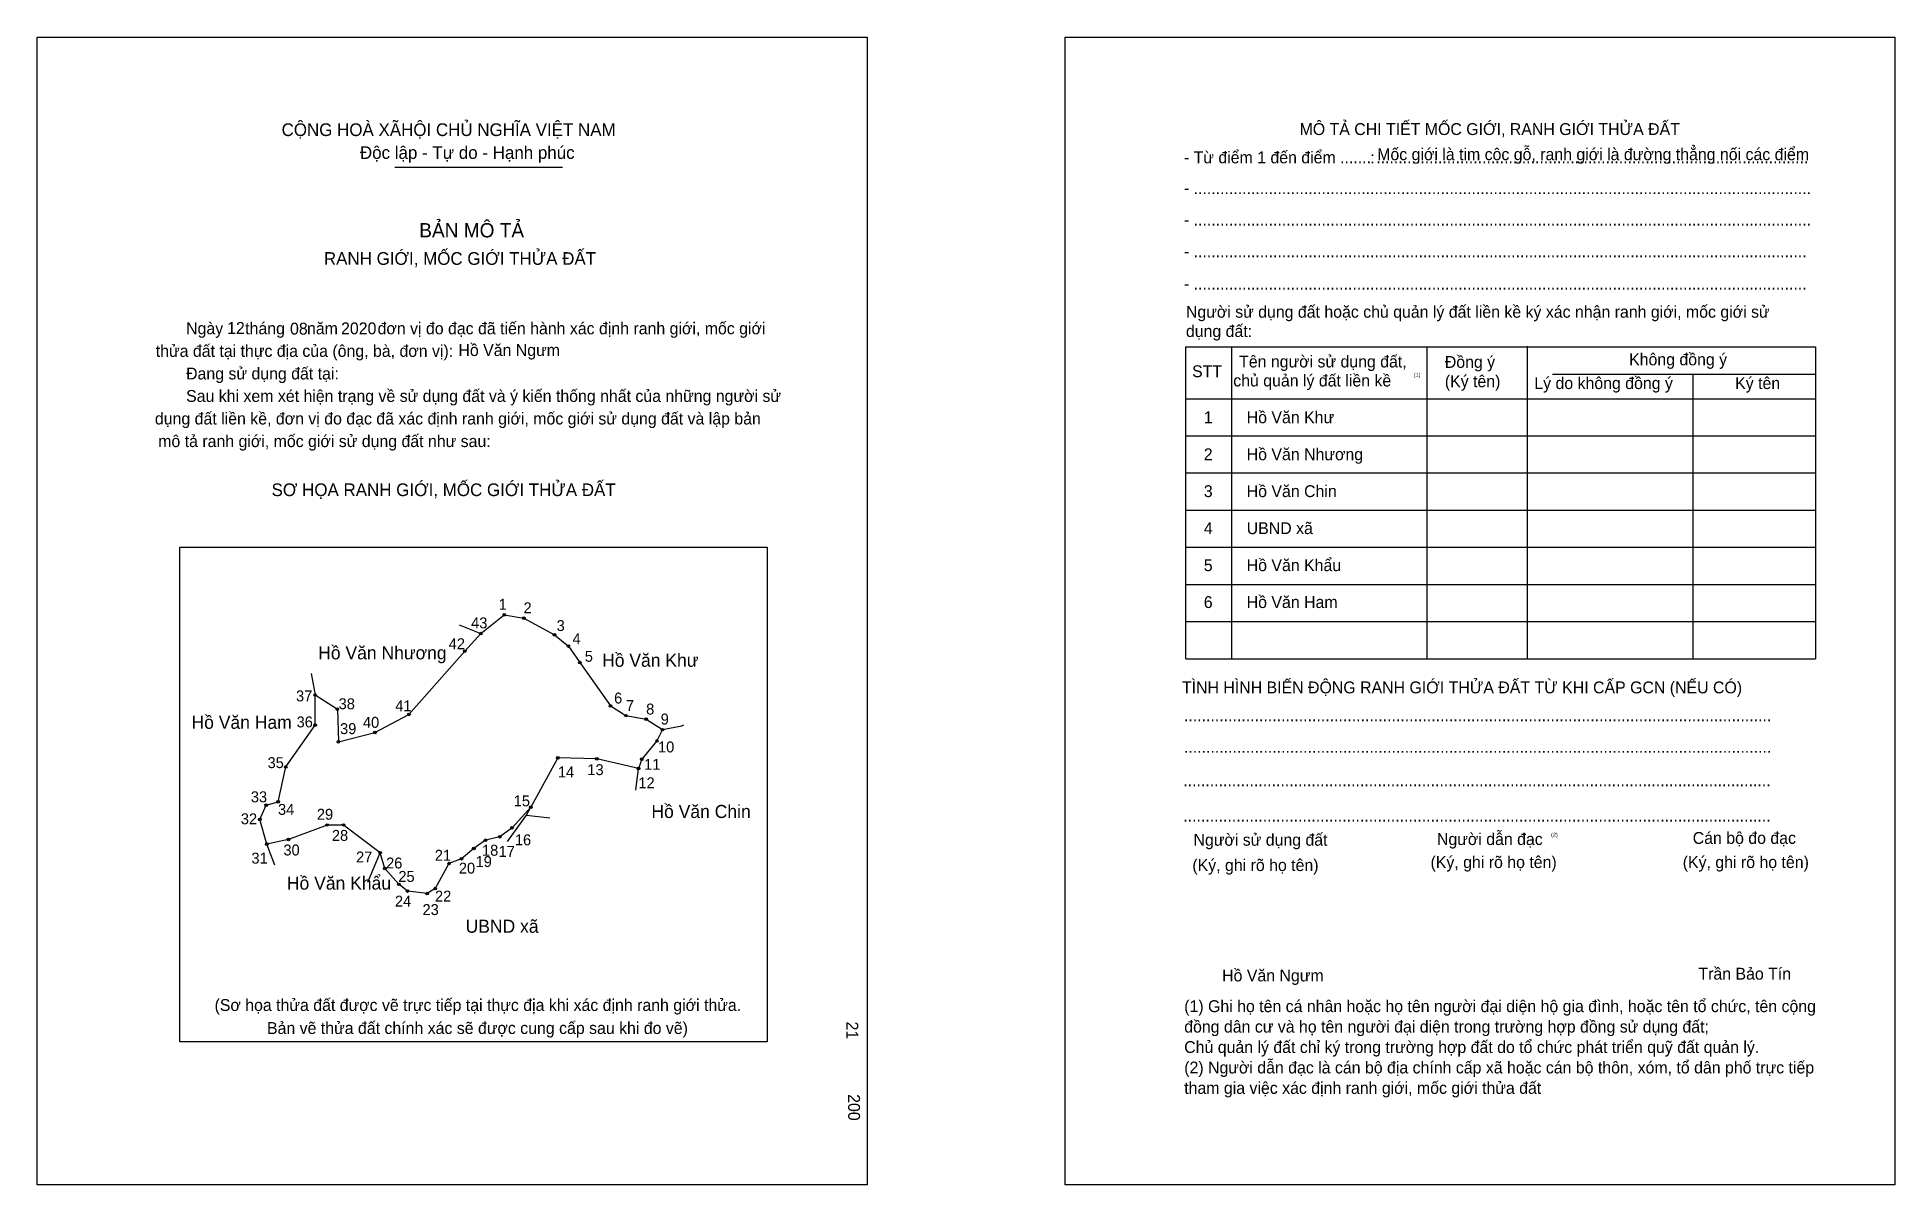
# Model space of a CAD drawing. Extents: x 547603 to 548902, y 1825314 to 1826117.
import ezdxf

# ---------------------------------------------------------------- set-up
doc = ezdxf.new("R2010")
doc.units = 0
for name, color, linetype in [('bmtKhungInTrang1', 7, 'Continuous'), ('bmtKhungInTrang2', 7, 'Continuous'), ('bmtNoiDung', 7, 'Continuous'), ('bmtTemplate', 7, 'Continuous'), ('CanhThua', 7, 'Continuous'), ('MocDinhThua', 7, 'Continuous'), ('RauThua', 7, 'Continuous'), ('SoHieuDinhThua', 7, 'Continuous'), ('TenChuLanCan', 7, 'Continuous')]:
    doc.layers.add(name, color=color, linetype=linetype)

msp = doc.modelspace()

# ---------------------------------------------------------------- linework, layer by layer
at = {"layer": 'bmtKhungInTrang1'}
msp.add_lwpolyline([(547602.6, 1826116.9), (548183.1, 1826116.9), (548183.1, 1825314), (547602.6, 1825314)], close=True, dxfattribs=at)
at = {"layer": 'bmtKhungInTrang2'}
msp.add_lwpolyline([(548321.6, 1826116.9), (548902.1, 1826116.9), (548902.1, 1825314), (548321.6, 1825314)], close=True, dxfattribs=at)
at = {"layer": 'bmtTemplate'}
for p, q in [((547852.8, 1826025.9), (547970.2, 1826025.9)), ((548438, 1825900.3), (548438, 1825682)), ((548574.6, 1825900.3), (548574.6, 1825682)), ((548644.8, 1825900.6), (548644.8, 1825682)), ((548846.5, 1825900.3), (548846.5, 1825682)), ((548662.7, 1825881.1), (548846.5, 1825881.1)), ((548406.2, 1825863.9), (548846.5, 1825863.9)), ((548406.2, 1825837.9), (548846.5, 1825837.9)), ((548406.2, 1825812), (548846.5, 1825812)), ((548406.2, 1825786), (548846.5, 1825786)), ((548406.2, 1825760), (548846.5, 1825760)), ((548406.2, 1825734), (548846.5, 1825734)), ((548406.2, 1825708), (548846.5, 1825708)), ((548406.2, 1825682), (548846.5, 1825682))]:
    msp.add_line(p, q, dxfattribs=at)
for points in [[(548405.9, 1825900.3), (548846.5, 1825900.3)], [(548405.9, 1825900.3), (548405.9, 1825682)], [(548760.8, 1825880.8), (548760.8, 1825682)]]:
    msp.add_lwpolyline(points, dxfattribs=at)
msp.add_lwpolyline([(547702.5, 1825414), (547702.5, 1825760), (548113.2, 1825760), (548113.2, 1825414)], close=True, dxfattribs=at)
at = {"layer": 'CanhThua'}
for p, q in [((547912.9, 1825699.6), (547929.4, 1825712.7)), ((547929.4, 1825712.7), (547943, 1825710.4)), ((547943, 1825710.4), (547964.5, 1825698.8)), ((547901.8, 1825687.4), (547912.9, 1825699.6)), ((547964.5, 1825698.8), (547974.2, 1825690.9)), ((547862.7, 1825643.1), (547901.8, 1825687.4)), ((547974.2, 1825690.9), (547982.2, 1825679.3)), ((547982.2, 1825679.3), (548003.7, 1825649)), ((547797.1, 1825635.5), (547797, 1825656.7)), ((547797, 1825656.7), (547812.6, 1825646.8)), ((547812.6, 1825646.8), (547813.3, 1825623.9)), ((547838.9, 1825630.4), (547862.7, 1825643.1)), ((548003.7, 1825649), (548014.5, 1825642.2)), ((547776.5, 1825606.3), (547797.1, 1825635.5)), ((547813.3, 1825623.9), (547838.9, 1825630.4)), ((548014.5, 1825642.2), (548028.6, 1825639.7)), ((548028.6, 1825639.7), (548040.1, 1825632.4)), ((548040.1, 1825632.4), (548036.2, 1825624.5)), ((548036.2, 1825624.5), (548025.5, 1825611.8)), ((547771.2, 1825581.9), (547776.5, 1825606.3)), ((547966.8, 1825612.7), (547947.9, 1825578.2)), ((547994.2, 1825612), (547966.8, 1825612.7)), ((548023.2, 1825605.2), (547994.2, 1825612)), ((548025.5, 1825611.8), (548023.2, 1825605.2)), ((547758.4, 1825569.5), (547762.8, 1825579.6)), ((547762.8, 1825579.6), (547771.2, 1825581.9)), ((547947.9, 1825578.2), (547934.8, 1825563.8)), ((547763.3, 1825552.3), (547758.4, 1825569.5)), ((547805.4, 1825565.7), (547778.4, 1825555.6)), ((547817, 1825565.7), (547805.4, 1825565.7)), ((547842.5, 1825546.3), (547817, 1825565.7)), ((547778.4, 1825555.6), (547763.3, 1825552.3)), ((547916.3, 1825555), (547908.1, 1825549.2)), ((547926.2, 1825557.5), (547916.3, 1825555)), ((547934.8, 1825563.8), (547926.2, 1825557.5)), ((547845.8, 1825535.3), (547842.5, 1825546.3)), ((547899.4, 1825542.1), (547890.7, 1825538.7)), ((547908.1, 1825549.2), (547899.4, 1825542.1)), ((547855.7, 1825524.2), (547845.8, 1825535.3)), ((547890.7, 1825538.7), (547881.1, 1825521.2)), ((547861.6, 1825519.5), (547855.7, 1825524.2)), ((547875.5, 1825517.7), (547861.6, 1825519.5)), ((547881.1, 1825521.2), (547875.5, 1825517.7))]:
    msp.add_line(p, q, dxfattribs=at)
at = {"layer": 'MocDinhThua'}
for centre in [(547929.4, 1825712.7), (547943, 1825710.4), (547912.9, 1825699.6), (547964.5, 1825698.8), (547901.8, 1825687.4), (547974.2, 1825690.9), (547982.2, 1825679.3), (547797, 1825656.7), (547812.6, 1825646.8), (547862.7, 1825643.1), (548003.7, 1825649), (548014.5, 1825642.2), (547797.1, 1825635.5), (547838.9, 1825630.4), (548028.6, 1825639.7), (548040.1, 1825632.4), (547813.3, 1825623.9), (548036.2, 1825624.5), (547776.5, 1825606.3), (547966.8, 1825612.7), (547994.2, 1825612), (548023.2, 1825605.2), (548025.5, 1825611.8), (547762.8, 1825579.6), (547771.2, 1825581.9), (547947.9, 1825578.2), (547758.4, 1825569.5), (547805.4, 1825565.7), (547817, 1825565.7), (547763.3, 1825552.3), (547778.4, 1825555.6), (547916.3, 1825555), (547926.2, 1825557.5), (547934.8, 1825563.8), (547842.5, 1825546.3), (547890.7, 1825538.7), (547899.4, 1825542.1), (547908.1, 1825549.2), (547845.8, 1825535.3), (547855.7, 1825524.2), (547861.6, 1825519.5), (547875.5, 1825517.7), (547881.1, 1825521.2)]:
    msp.add_circle(centre, 0.916, dxfattribs=at)
at = {"layer": 'RauThua'}
for p, q in [((547897.9, 1825705.8), (547912.9, 1825699.6)), ((547794.2, 1825671.7), (547797, 1825656.7)), ((548040.1, 1825632.4), (548053.5, 1825635)), ((548040.1, 1825632.4), (548053.5, 1825635)), ((548053.5, 1825635), (548054.9, 1825635.8)), ((548053.5, 1825635), (548054.9, 1825635.8)), ((548021.4, 1825590.1), (548023.2, 1825605.2)), ((547944.9, 1825572.7), (547947.9, 1825578.2)), ((547944.9, 1825572.7), (547947.9, 1825578.2)), ((547931.7, 1825554.1), (547944.9, 1825572.7)), ((547944.9, 1825572.7), (547961.2, 1825570.8)), ((547763.3, 1825552.3), (547763.8, 1825550.6)), ((547763.8, 1825550.6), (547768.7, 1825537.9)), ((547833.9, 1825525.8), (547842.5, 1825546.3))]:
    msp.add_line(p, q, dxfattribs=at)

# ---------------------------------------------------------------- texts
at = {"layer": 'bmtNoiDung'}
for s, height, p in [('12', 8.31, (547735.5, 1825909.3)), ('08', 8.31, (547779.5, 1825908.8)), ('2020', 8.31, (547815.2, 1825909)), ('Hồ Văn Ngưm', 8.306, (547897.3, 1825893.8)), ('1', 8.31, (548418.7, 1825846.8)), ('Hồ Văn Khư ', 8.306, (548448.7, 1825846.8)), ('2', 8.31, (548418.7, 1825820.9)), ('Hồ Văn Nhương ', 8.306, (548448.7, 1825820.9)), ('3', 8.31, (548418.7, 1825795.1)), ('Hồ Văn Chin ', 8.306, (548448.7, 1825795.1)), ('4', 8.31, (548418.7, 1825769.2)), ('UBND xã ', 8.31, (548448.7, 1825769.2)), ('5', 8.31, (548418.7, 1825743.3)), ('Hồ Văn Khẩu ', 8.306, (548448.7, 1825743.3)), ('6', 8.31, (548418.7, 1825717.5)), ('Hồ Văn Ham ', 8.306, (548448.7, 1825717.5)), ('Hồ Văn Ngưm', 8.306, (548431.5, 1825456.3))]:
    msp.add_text(s, height=height, dxfattribs=at).set_placement(p)
for s, p in [('21', (548168.7, 1825428.2)), ('200', (548169.9, 1825377.4))]:
    msp.add_text(s, height=8.31, rotation=270, dxfattribs=at).set_placement(p)
at = {"layer": 'bmtTemplate'}
for s, height, p in [('CỘNG HOÀ XÃHỘI CHỦ NGHĨA VIỆT NAM', 8.86, (547773.6, 1826047.7)), ('MÔ TẢ CHI TIẾT MỐC GIỚI, RANH GIỚI THỬA ĐẤT', 8.303, (548485.7, 1826048.4)), ('Độc lập - Tự do - Hạnh phúc', 8.86, (547828.4, 1826031.7)), ('- Từ điểm 1 đến điểm .......', 8.303, (548404.8, 1826028.6)), (':', 8.3, (548535.2, 1826028.6)), ('Mốc giới là tim cộc gỗ, ranh giới là đường thẳng nối các điểm', 8.303, (548540, 1826030.8)), ('..................................................................................................', 8.303, (548539.3, 1826028.6)), ('- ............................................................................................................................................', 8.303, (548404.8, 1826007.1)), ('BẢN MÔ TẢ', 9.97, (547869.9, 1825976.8)), ('- ............................................................................................................................................', 8.303, (548404.8, 1825985)), ('RANH GIỚI, MỐC GIỚI THỬA ĐẤT', 8.86, (547803.2, 1825957.6)), ('- ...........................................................................................................................................', 8.303, (548404.8, 1825962.9)), ('- ...........................................................................................................................................', 8.303, (548404.8, 1825940.3)), ('Người sử dụng đất hoặc chủ quản lý đất liền kề ký xác nhận ranh giới, mốc giới sử', 8.303, (548406.2, 1825920.6)), ('Ngày     tháng     năm         đơn vị đo đạc đã tiến hành xác định ranh giới, mốc giới ', 8.306, (547706.8, 1825909)), ('dụng đất:', 8.3, (548406.2, 1825907.1)), ('thửa đất tại thực địa của (ông, bà, đơn vị):', 8.306, (547685.6, 1825893.2)), ('Tên người sử dụng đất,', 8.303, (548443.4, 1825885.8)), ('Đồng ý', 8.3, (548587.3, 1825885.5)), ('Không đồng ý', 8.303, (548716.2, 1825887.3)), ('Đang sử dụng đất tại:', 8.306, (547706.8, 1825877.4)), ('STT', 8.3, (548410.5, 1825879)), ('chủ quản lý đất liền kề', 8.303, (548439.3, 1825872.5)), ('(1)', 2.77, (548565.6, 1825879.3)), ('(Ký tên)', 8.3, (548587.3, 1825872)), ('Lý do không đồng ý', 8.303, (548649.9, 1825870.7)), ('Ký tên', 8.3, (548790.4, 1825870.7)), ('Sau khi xem xét hiện trạng về sử dụng đất và ý kiến thống nhất của những người sử ', 8.306, (547706.8, 1825861.7)), ('dụng đất liền kề, đơn vị đo đạc đã xác định ranh giới, mốc giới sử dụng đất và lập bản', 8.306, (547685, 1825845.9)), ('mô tả ranh giới, mốc giới sử dụng đất như sau:', 8.306, (547687.3, 1825830.1)), ('SƠ HỌA RANH GIỚI, MỐC GIỚI THỬA ĐẤT', 8.86, (547766.6, 1825795.8)), ('TÌNH HÌNH BIẾN ĐỘNG RANH GIỚI THỬA ĐẤT TỪ KHI CẤP GCN (NẾU CÓ)', 8.303, (548403.4, 1825657.8)), ('.....................................................................................................................................', 8.3154, (548404.8, 1825638.3)), ('.....................................................................................................................................', 8.3154, (548404.8, 1825616.2)), ('.....................................................................................................................................', 8.3154, (548404.3, 1825592.8)), ('.....................................................................................................................................', 8.3154, (548404.3, 1825568.1)), ('Người sử dụng đất', 8.303, (548411.5, 1825551.2)), ('Người dẫn đạc', 8.303, (548581.8, 1825551.7)), ('(2)', 2.77, (548661.6, 1825557.5)), ('Cán bộ đo đạc', 8.303, (548760.7, 1825552.5)), ('(Ký, ghi rõ họ tên)', 8.303, (548410.7, 1825533.5)), ('(Ký, ghi rõ họ tên)', 8.303, (548577.3, 1825535.6)), ('(Ký, ghi rõ họ tên)', 8.303, (548753.7, 1825535.6)), ('Trần Bảo Tín', 8.303, (548764.7, 1825457.5)), ('(Sơ họa thửa đất được vẽ trực tiếp tại thực địa khi xác định ranh giới thửa.', 8.306, (547726.7, 1825435.6)), ('(1) Ghi họ tên cá nhân hoặc họ tên người đại diện hộ gia đình, hoặc tên tổ chức, tên cộng', 8.303, (548405, 1825434.8)), ('Bản vẽ thửa đất chính xác sẽ được cung cấp sau khi đo vẽ)', 8.306, (547763.4, 1825419.5)), ('đồng dân cư và họ tên người đại diện trong trường hợp đồng sử dụng đất;', 8.303, (548405, 1825420.5)), ('Chủ quản lý đất chỉ ký trong trường hợp đất do tổ chức phát triển quỹ đất quản lý.', 8.303, (548405, 1825406.2)), ('(2) Người dẫn đạc là cán bộ địa chính cấp xã hoặc cán bộ thôn, xóm, tổ dân phố trực tiếp', 8.303, (548405, 1825391.9)), ('tham gia việc xác định ranh giới, mốc giới thửa đất', 8.303, (548405, 1825377.6))]:
    msp.add_text(s, height=height, dxfattribs=at).set_placement(p)
at = {"layer": 'SoHieuDinhThua'}
for s, p in [('1', (547925.5, 1825716.3)), ('2', (547942.8, 1825713.8)), ('43', (547906.2, 1825703.3)), ('3', (547966, 1825701.4)), ('42', (547890.5, 1825688.7)), ('4', (547977.1, 1825692.2)), ('5', (547985.7, 1825679.9)), ('37', (547783.7, 1825652.2)), ('6', (548006.2, 1825650.7)), ('38', (547813.5, 1825646.7)), ('41', (547853.1, 1825645.3)), ('7', (548014.5, 1825645.5)), ('8', (548028.6, 1825643)), ('9', (548038.8, 1825636)), ('36', (547784.1, 1825634)), ('39', (547814.5, 1825629.3)), ('40', (547830.5, 1825633.7)), ('10', (548036.9, 1825616.5)), ('35', (547763.8, 1825605.5)), ('14', (547966.9, 1825599)), ('13', (547987.5, 1825600.6)), ('11', (548027.2, 1825604.3)), ('12', (548023.2, 1825591.4)), ('33', (547752.1, 1825581.6)), ('34', (547771.1, 1825572.8)), ('15', (547936, 1825578.8)), ('32', (547745.1, 1825566.2)), ('29', (547798.3, 1825569.4)), ('30', (547774.9, 1825544.4)), ('28', (547808.8, 1825554.6)), ('16', (547936.8, 1825551.5)), ('31', (547752.5, 1825538.7)), ('27', (547825.7, 1825539.5)), ('26', (547846.7, 1825535.3)), ('21', (547880.8, 1825540.7)), ('20', (547897.6, 1825531.7)), ('19', (547909.3, 1825536.3)), ('18', (547913.8, 1825544.2)), ('17', (547925.4, 1825543.4)), ('25', (547855.3, 1825525.9)), ('24', (547852.9, 1825508.6)), ('22', (547880.9, 1825512.1)), ('23', (547872.2, 1825502.7))]:
    msp.add_text(s, height=7.64, dxfattribs=at).set_placement(p)
at = {"layer": 'TenChuLanCan'}
for s, height, p in [('Hồ Văn Nhương', 9.163, (547799.2, 1825681.6)), ('Hồ Văn Khư', 9.16, (547997.8, 1825676.4)), ('Hồ Văn Ham', 9.16, (547710.6, 1825633)), ('Hồ Văn Chin', 9.163, (548032.3, 1825570.6)), ('Hồ Văn Khẩu', 9.163, (547777.3, 1825520.5)), ('UBND xã', 9.16, (547902.3, 1825490.3))]:
    msp.add_text(s, height=height, dxfattribs=at).set_placement(p)

doc.saveas('drawing.dxf')
